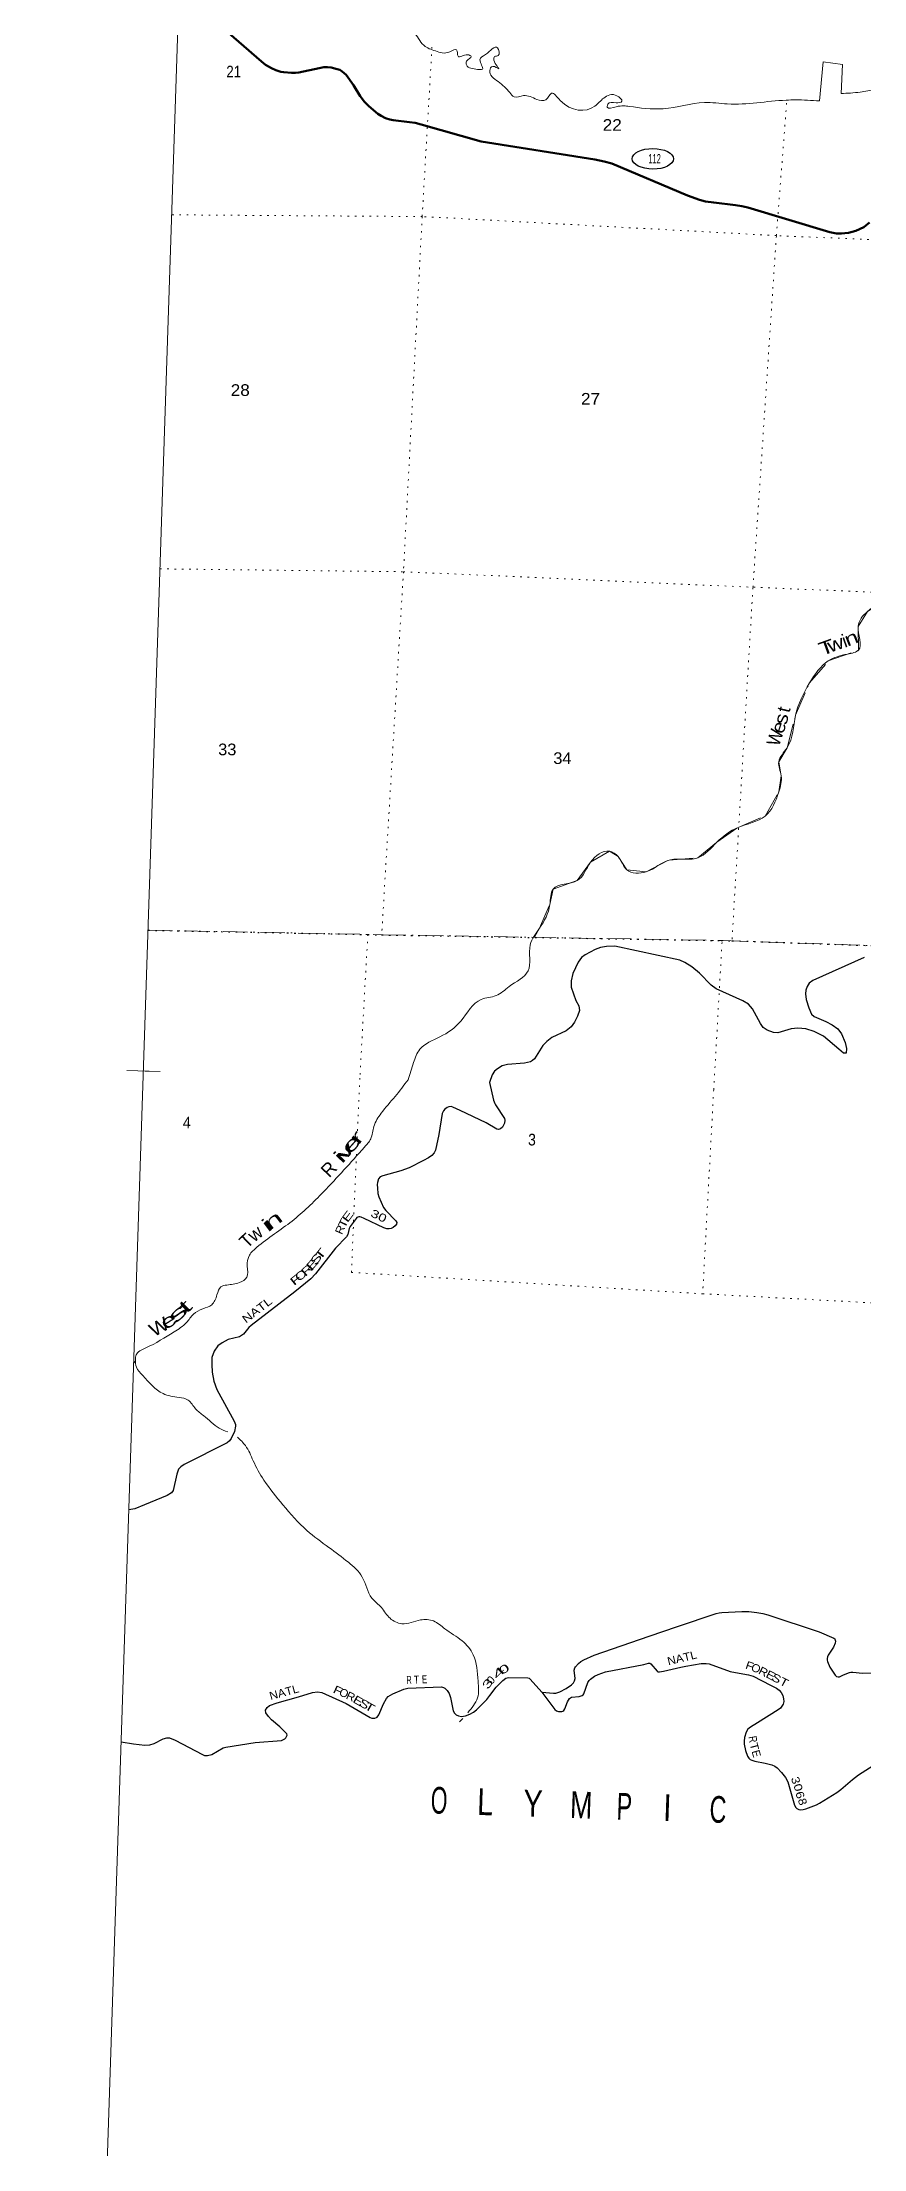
# Model space of a CAD drawing. Header units: feet. Extents: x -739708 to -488887, y 188754 to 379550.
# Drawn here: x -739700 to -727391, y 225540 to 257129 of the extents above; entities that cross this region are included whole.
import ezdxf
from ezdxf.enums import TextEntityAlignment as Align

# ---------------------------------------------------------------- set-up
doc = ezdxf.new("R2010")
doc.units = ezdxf.units.FT
doc.header["$LTSCALE"] = 73
doc.linetypes.add('DOT_DASHED', pattern=[7.7, 5, -1.2, 0.3, -1.2])
doc.linetypes.add('DOTTED', pattern=[1.5, 0.3, -1.2])
for name, color, linetype, lineweight in [('17', 7, 'Continuous', 25), ('23', 7, 'Continuous', 70), ('29', 7, 'Continuous', 25), ('39', 7, 'Continuous', 13), ('4', 7, 'Continuous', 13), ('44', 7, 'DOT_DASHED', 13), ('6', 7, 'DOTTED', 25), ('7', 7, 'DOTTED', 13)]:
    doc.layers.add(name, color=color, linetype=linetype, lineweight=lineweight)
doc.layers.add('30', color=7, linetype='Continuous')
doc.layers.add('41', color=7, linetype='Continuous')

msp = doc.modelspace()

# ---------------------------------------------------------------- linework, layer by layer
at = {"layer": '17'}
msp.add_ellipse((-730551.25, 255379.78), major_axis=(309.24, -1), ratio=0.500121, dxfattribs=at)
at = {"layer": '23'}
for points in [[(-737166.02, 257494.49), (-736416.41, 256836.57), (-736353.25, 256789.09), (-736264.55, 256737.17), (-736197.61, 256707.03), (-736125.65, 256685.26), (-736081.11, 256678.09), (-735966.66, 256668.52), (-735908.08, 256666.84), (-735855.64, 256672.65), (-735551.67, 256737.42)], [(-735551.67, 256737.42), (-735478.26, 256753.06), (-735427.77, 256755.59), (-735372.55, 256750.57), (-735281.69, 256726.37), (-735242.01, 256712.05), (-735205.19, 256690.29), (-735145.6, 256637.07), (-735035.77, 256484.02), (-734934.32, 256321.16), (-734869.65, 256235.64), (-734804.38, 256166.98), (-734671.08, 256054.01), (-734620.29, 256022.96), (-734558.37, 255991.15), (-734493.1, 255967.7), (-734442.48, 255959.63), (-734197.6, 255931.34), (-734111.53, 255917.47), (-734023.57, 255893.28), (-733123.16, 255641.41), (-731421.56, 255369.11), (-731279.46, 255340.19), (-731164.39, 255307.91), (-731038.45, 255255.49), (-730162.45, 254885.29)], [(-730162.45, 254885.29), (-730032.9, 254830.54), (-729853.69, 254766.06), (-729761.95, 254741.9), (-729639.47, 254724.65), (-729314.35, 254685.64), (-729216.37, 254671.57), (-729130.19, 254649.26), (-727901.21, 254279.52), (-727802.22, 254261.3), (-727728.59, 254259.68), (-727621.47, 254271.35), (-727512.7, 254299.82), (-727392.2, 254356.75), (-727308.52, 254427.09)]]:
    msp.add_lwpolyline(points, dxfattribs=at)
at = {"layer": '29'}
for points in [[(-727388, 243401.63), (-728157.09, 243056.98), (-728208.34, 243019.18), (-728239.12, 242970.57), (-728261.71, 242913.66), (-728265.03, 242858.24), (-728255.96, 242772.59), (-728217.54, 242650.86), (-728174.36, 242555.81), (-728137.26, 242518.28), (-727962.86, 242445.95), (-727863.5, 242395.96), (-727779.66, 242333.15), (-727725.33, 242257.71), (-727671.4, 242131.42), (-727651.94, 242041.69), (-727654.23, 241969.97), (-727695.11, 241968.24), (-727764.76, 242030.81), (-727993.71, 242223.14), (-728133.34, 242296.59), (-728261.26, 242333.78), (-728379.44, 242344.11), (-728481.98, 242334.66), (-728681.67, 242274.99), (-728746.53, 242280.13), (-728841.42, 242313.87), (-728897.55, 242352.75), (-728941.15, 242413.31), (-729060.89, 242633.42), (-729117.75, 242702.71), (-729201.74, 242753.33), (-729605.63, 242936.01), (-729676.26, 242987.35), (-729851.37, 243168.42), (-729966.15, 243264.35), (-730073.27, 243328.39), (-730147.49, 243363.72), (-731119.4, 243573.09), (-731248.47, 243571.1), (-731336.98, 243553.82), (-731413.9, 243523.26), (-731565.81, 243445.81), (-731621.94, 243402.6), (-731672.51, 243333.7), (-731751.46, 243164.98), (-731773.05, 243052.65), (-731773.05, 242957.6), (-731738.81, 242858.87)], [(-731738.81, 242858.87), (-731704.02, 242758.56), (-731660.8, 242681.1), (-731652.33, 242610.44), (-731678.07, 242525.56), (-731725.96, 242432.88), (-731777.37, 242365.71), (-731850.25, 242304.77), (-732066.07, 242202.85), (-732137.89, 242145.37), (-732200.15, 242083.01), (-732324.58, 241884.43), (-732353.77, 241860.22), (-732383.99, 241838.62), (-732473.05, 241819.27), (-732728.47, 241800.78), (-732811.43, 241778.13), (-732880.51, 241734.93), (-732923.68, 241700.36), (-732959.91, 241646.86), (-732999.55, 241530.97)], [(-732999.55, 241530.97), (-732939.17, 241262.41), (-732920.45, 241212.79), (-732908.9, 241192.37), (-732773.74, 240990.89), (-732767.01, 240963.31), (-732776.47, 240919.77), (-732802.33, 240861.53), (-732835.12, 240832.69), (-732863.77, 240825.63), (-732889.98, 240830.8), (-733046.95, 240922.46), (-733437.57, 241110.99), (-733546.43, 241160.19), (-733571.02, 241167.76), (-733608.19, 241165.26), (-733633.45, 241156.4), (-733665.61, 241131.79), (-733688.32, 241103.4), (-733706, 241064.46), (-733759.14, 240749.44), (-733809.41, 240516.56), (-733828.3, 240474.91), (-733864.25, 240435.16), (-733911.54, 240401.09), (-733985.46, 240358.4), (-734200.99, 240251.54), (-734325.87, 240204.13), (-734597.32, 240131.33), (-734635.92, 240114.96), (-734661.64, 240084.01), (-734678.93, 240032.26), (-734681.51, 240001.66), (-734678.67, 239945.81), (-734671.1, 239864.41), (-734654.44, 239814.74), (-734585.03, 239657.13), (-734553.18, 239612.53), (-734400.15, 239456.6), (-734388.28, 239429.97), (-734393.96, 239405.36), (-734412.88, 239378.86), (-734441.79, 239355.79), (-734473.41, 239339.1), (-734503.68, 239333.42), (-734537.73, 239333.42), (-734582.39, 239350.81), (-734874.43, 239489.66), (-734919.88, 239509.48), (-734942.58, 239515.15), (-734955.82, 239515.15), (-734984.21, 239505.64), (-734997.44, 239492.44), (-735087.3, 239372.23), (-735102.29, 239341.38), (-735123.24, 239251.08), (-735142.84, 239214.46), (-735303.28, 239043.7), (-735604.71, 238659.5), (-735674.3, 238587.65), (-735915.86, 238391.72), (-736567.41, 237887.56), (-736602.54, 237855.35), (-736683.03, 237758.42), (-736712.27, 237736.08), (-736741.87, 237717.3), (-736913.83, 237675.13), (-737001.76, 237628.34), (-737068.96, 237580.48), (-737124.52, 237502.36), (-737155.98, 237406.32), (-737159.58, 237303.04), (-737152.2, 237186.73), (-737129.5, 237050.43), (-737084.45, 236927.25), (-736826.27, 236450.62), (-736805.99, 236401.14), (-736802.21, 236374.64), (-736819.65, 236295.93), (-736866.53, 236192.91), (-736893.02, 236155.05), (-736929.92, 236125.37), (-737574.06, 235802.94), (-737624.45, 235769.18), (-737657.3, 235731.01), (-737684.47, 235659.01), (-737735.16, 235414.11), (-737763.24, 235375.12), (-737828.12, 235337.21), (-738166.11, 235194.89), (-738311.86, 235136.59), (-738400.96, 235120.91)], [(-732215.95, 232385.76), (-732039.91, 232371.42), (-732003.31, 232375.19), (-731942.78, 232394.12), (-731848.84, 232442.79), (-731770.62, 232496.34), (-731742.24, 232526.63), (-731724.5, 232556.67), (-731717.65, 232592.89), (-731728.84, 232719.3), (-731721.43, 232751.9), (-731709.14, 232769.89), (-731665.16, 232819.32), (-731630.63, 232846.56), (-731588.07, 232872.11), (-731432.13, 232943.34), (-730607.76, 233226.67), (-730183.34, 233373.92), (-729604.82, 233567.78), (-729560.04, 233576.33), (-729518.42, 233583.9), (-729216.52, 233599.98), (-729114.52, 233596.21), (-728991.55, 233581.07), (-728906.42, 233565.92), (-728827.16, 233547.9), (-728059.69, 233293.69), (-727838.3, 233199.5), (-727826.2, 233188.25), (-727818.64, 233170.27), (-727813.91, 233151.34), (-727819.11, 233124.37), (-727847.07, 233063.41), (-727924.1, 232941.69), (-727934.33, 232920.12), (-727939.24, 232895.31), (-727939.71, 232868.33), (-727934.04, 232845.61), (-727901.72, 232762.49), (-727822.42, 232641.16), (-727800.19, 232622.71), (-727775.12, 232618.44), (-727756.21, 232620.34), (-727694.43, 232645.87)], [(-730685.97, 232803.41), (-730615.71, 232821), (-730595.86, 232821.06), (-730579.77, 232811.54), (-730487.65, 232702.84), (-730474.78, 232695.11), (-730452.08, 232691.33), (-730391.41, 232701.4), (-730132.43, 232764.31), (-730056.69, 232780.3), (-729829.67, 232816.27), (-729751.37, 232818.84), (-729710.48, 232810.59), (-729394.44, 232699.72), (-729316.04, 232680.91), (-729117.39, 232648.29), (-729083.33, 232638.82), (-729051.17, 232627.46), (-728788.9, 232495)], [(-738515.82, 231642.82), (-738331.4, 231614.33), (-738163.09, 231591.47), (-738089.24, 231597.61), (-738023.09, 231617.98), (-737885.45, 231688.59), (-737833.91, 231705.06), (-737792.29, 231701.27), (-737705.55, 231670.1), (-737300.42, 231451.39), (-737266.37, 231440.03), (-737222.17, 231438.12), (-737160.43, 231455.17), (-736986.38, 231553.61), (-736950.93, 231564.79), (-736507.27, 231631.1), (-736114.97, 231663.16), (-736066.96, 231686.13), (-736048.04, 231701.27), (-736029.12, 231742.92), (-736033.18, 231764.53), (-736141.88, 231868.72), (-736265.6, 231975.76), (-736307, 232023.08), (-736348.84, 232077.99), (-736352.63, 232115.85), (-736330.36, 232158.32), (-736292.09, 232187.78), (-736179.44, 232229.12), (-735861.44, 232316), (-735648.87, 232380.88), (-735573.85, 232393.94), (-735508.88, 232380.88), (-735146.75, 232216.13), (-734784.89, 232008.58), (-734762.56, 231999.43), (-734735.13, 231996.59), (-734717.16, 231997.54), (-734692.56, 232007.01), (-734682.36, 232014.93), (-734655.68, 232045.81), (-734585.19, 232212.03), (-734541.22, 232290.96), (-734514.73, 232321.25), (-734482.26, 232344.73), (-734446.63, 232362.9), (-734283.93, 232432.94), (-734223.88, 232447.79), (-733715.71, 232465.66), (-733688.96, 232460.39), (-733668.15, 232449.03), (-733634.1, 232413.06), (-733603.83, 232365.73), (-733580.72, 232310.37), (-733541.71, 232106.38), (-733522.48, 232072.31), (-733497.89, 232049.59), (-733461.94, 232032.56), (-733418.14, 232025.72), (-733357.89, 232034.45), (-733295.46, 232057.17), (-733236.82, 232087.46), (-733194.11, 232121.99), (-733040.24, 232276.94), (-732991.83, 232336.39), (-732901.35, 232462.51), (-732796.97, 232565.45), (-732753.46, 232595.74), (-732736.53, 232604.82), (-732711.63, 232610.15), (-732426.98, 232603.95), (-732405.36, 232595.74), (-732390.23, 232582.49), (-732215.95, 232385.76)], [(-732215.95, 232385.76), (-732020.41, 232126), (-731994.85, 232107.32), (-731962.69, 232099.75), (-731915.39, 232097.86), (-731898.37, 232101.64), (-731884.44, 232113.1), (-731868.1, 232137.61), (-731829.73, 232243.52), (-731801.88, 232290.95), (-731771.18, 232311.63), (-731656.49, 232321.55), (-731612.7, 232336.38), (-731595.67, 232347.74), (-731586.75, 232365.18), (-731524.7, 232533.46), (-731504.87, 232565.44), (-731487.84, 232582.48), (-731427.17, 232626.24), (-731368.66, 232654.41), (-731262.43, 232690.53), (-730685.97, 232803.41)], [(-727694.43, 232645.87), (-727607.64, 232681.73), (-727583.58, 232686.12), (-727553.78, 232686.59), (-727411.29, 232674.68), (-727270.01, 232679.02)], [(-728788.9, 232495), (-728699.03, 232450.1), (-728658.64, 232418.73), (-728628.37, 232380.87), (-728605.67, 232337.33), (-728592.29, 232289.82), (-728590.53, 232250.25), (-728599.99, 232210.49), (-728617.02, 232176.42), (-728641.41, 232147.16), (-728672.83, 232122.47), (-728983.99, 231930.78), (-729087.14, 231865.01), (-729126.86, 231830.94), (-729151.46, 231788.36), (-729178.89, 231706.94), (-729185.51, 231654.88), (-729181.88, 231606.92), (-729165.65, 231515.74), (-729135.88, 231430.75), (-729114.57, 231400.26), (-729091.87, 231379.44), (-729069.17, 231366.19), (-729022.19, 231354.46), (-728870.75, 231321.18)], [(-728870.75, 231321.18), (-728771.35, 231299.33), (-728723.91, 231278.16), (-728687.97, 231251.66), (-728625.54, 231185.4), (-728565, 231109.68), (-728529.59, 231041.92), (-728429.51, 230691.32), (-728410.82, 230656.29), (-728393.8, 230643.04), (-728363.53, 230627.89), (-728333.26, 230624.11), (-728299.21, 230627.89), (-728261.37, 230637.36), (-728102.46, 230697.94), (-728053.23, 230723.95), (-727794.89, 230883.17), (-727735.45, 230930.78), (-727561.35, 231079.39), (-727470.59, 231148.48), (-727249.03, 231290.83)]]:
    msp.add_lwpolyline(points, dxfattribs=at)
at = {"layer": '39'}
for p, q in [((-738328.15, 237325.79), (-738303.06, 237349.57)), ((-733400.62, 231992.17), (-733448.46, 231945.64))]:
    msp.add_line(p, q, dxfattribs=at)
msp.add_lwpolyline([(-728056.37, 256247.19), (-728001.37, 256834.5), (-727709.15, 256795.53), (-727730.23, 256358.39)], dxfattribs=at)
for points in [[(-737605.51, 259282.54), (-737394.5, 259301.9), (-737198.58, 259217.43), (-736937.74, 259251.96), (-736913.16, 259210.92), (-737004.27, 259090.68), (-736961.37, 258845.49), (-736907.25, 258577.79), (-736750.81, 258198.18), (-736682.94, 257974.42), (-736569.24, 257844.03), (-736460.89, 257889.17), (-736403.08, 257822.94), (-736395.5, 257758.21), (-736252.05, 257669.26), (-735718.69, 257518.27), (-735505.07, 257528.01), (-735444.25, 257592.72), (-735248.94, 257544.55), (-734978.36, 257518.32), (-734849.76, 257514.48), (-734704.92, 257514.19), (-734700.9, 257409.25), (-734512.01, 257298.78), (-734136.7, 257275.47), (-733983.2, 257081.41), (-733809.38, 256997.6), (-733592.67, 256983.06), (-733492.89, 257014.35), (-733470.48, 256916.92), (-733326.72, 256940.85), (-733273.47, 256913.05), (-733342.56, 256842.55), (-733342.64, 256788.12), (-733176.24, 256720.66), (-733105.75, 256722.59), (-733142.55, 256864.79), (-733057, 256944.88), (-732878.16, 257044.36), (-732866.56, 256927.1), (-732921.43, 256912.61), (-732933.64, 256856.54), (-732860.06, 256729.36), (-732951.18, 256766.35), (-732995.77, 256705.19), (-732869.4, 256538.14), (-732694.73, 256371.66), (-732630.65, 256311.29), (-732489.22, 256327.22), (-732288.19, 256270.82), (-732155.65, 256264.84), (-732069.4, 256363.06), (-731938.78, 256254.33), (-731418.95, 256170.27), (-731287.57, 256291.32), (-731089.1, 256325.71), (-731015.83, 256242.89), (-731103.24, 256219.29), (-731224.65, 256200.75), (-731234.39, 256156.69), (-731099.45, 256160.72), (-730902.13, 256164.91), (-730398.53, 256129.7), (-729779.32, 256224.08), (-729436.09, 256203.75), (-728552.79, 256260.01), (-728413.83, 256263.92), (-728056.37, 256247.19)], [(-727730.23, 256358.39), (-727447.75, 256380.19), (-726744.91, 256451.92), (-726106.76, 256410.68), (-726058.92, 256451.58), (-726076.39, 256520.64), (-726038.83, 256608.21), (-726005.3, 256800.72), (-725858.84, 256737.89), (-725769.18, 256610.23), (-725708.96, 256449.19)], [(-725708.66, 256457.24), (-725690.56, 256142.24), (-725711.41, 255860.66), (-725655.6, 255637.25), (-725674.06, 255365.68), (-725772.75, 255362.58), (-725852.04, 255288.35), (-725925.92, 255093.01), (-726085.2, 254926.43), (-725983.09, 254756.07), (-725955.03, 254595.99), (-725803.08, 254361.65), (-725810.09, 254073.6), (-725835.12, 253735.7), (-725773.97, 253441.59), (-725590.55, 253030.94), (-725546.08, 252354.33), (-725435.39, 251988.19), (-725304.52, 251623.45), (-725198.64, 251551.75), (-724966.46, 251363.4), (-724953.77, 251012.28), (-725112.5, 250807.38), (-725027.39, 250456.11), (-724962.38, 250105.44), (-725025.9, 249917.85), (-725120.18, 249715.06), (-725267.09, 249451.35), (-725505.83, 249468.57), (-725850.14, 249513.12), (-725991.88, 249436.72), (-726028.13, 249488.2), (-726161.06, 249484.11), (-726537.36, 249271.6), (-726777.09, 248948.18), (-727073.86, 248763.53), (-727337.94, 248592.02), (-727477.27, 248368.4), (-727468.75, 248013.37), (-727633.99, 247953.8), (-727923.58, 247851.59), (-728203.8, 247521.31), (-728413.53, 247035.73), (-728540.8, 246549.7), (-728665.61, 246337.74), (-728629.35, 246129.04), (-728664.81, 245886.19), (-728869.76, 245525.44), (-729274.65, 245354.1), (-729592.99, 245131.8), (-729879.55, 244898.47), (-730105.69, 244877.01), (-730309.34, 244864.95), (-730650.01, 244689.68), (-730940.69, 244716.5), (-731073.71, 244920.04), (-731203.55, 244996.48), (-731483.4, 244833.5), (-731683.02, 244559.28), (-732044.01, 244430.97), (-732095.24, 244196.66), (-732249.57, 243844.48), (-732387.9, 243594.63), (-732421.04, 243202.54), (-732703.58, 242969.09), (-732899.96, 242831.84), (-733123.39, 242776.03), (-733429.59, 242450.56), (-733740.42, 242213.92), (-734043.3, 242027.44), (-734137.42, 241828.67), (-734218.54, 241570.52)], [(-734218.54, 241570.52), (-734412.58, 241321), (-734622.38, 241067.81), (-734729.65, 240869.67), (-734778.04, 240685.69), (-734872.91, 240557.74), (-735487.22, 239888.44), (-735956.85, 239452.32), (-736485.5, 239058.55), (-736594.12, 238941.15), (-736627.83, 238774.84), (-736635.32, 238609.66), (-736742.67, 238530.55), (-736935.26, 238492.65), (-737022.77, 238465.33), (-737081.1, 238346.24), (-737160.54, 238197.6), (-737293.51, 238135.5), (-737433.12, 238055.47), (-737537.99, 237929.88), (-737723.86, 237790.87), (-738156.96, 237545.19), (-738293.21, 237444.87), (-738303.53, 237376.62), (-738287.22, 237261.07), (-738192.65, 237136.84), (-737889.51, 236864.37), (-737649.7, 236807.88), (-737512.09, 236766.94), (-737401.62, 236636.12), (-737280.16, 236533.18), (-737048.65, 236347.85), (-736920.9, 236289.44)], [(-736774.95, 236209.62), (-736654.58, 236084.42), (-736539.2, 235858.62), (-736377.69, 235566.7), (-736093.91, 235196.03), (-735734.02, 234812.7), (-735404.12, 234557.49), (-735113.39, 234335.87), (-734905.28, 234113), (-734760.59, 233799.46), (-734616.32, 233655.4), (-734488.69, 233495.76), (-734312.11, 233415.17), (-734030.34, 233470.25), (-733837.47, 233455.69), (-733668.13, 233339.03), (-733410.26, 233158.87), (-733241.98, 232949.44), (-733168.57, 232551.55), (-733178.86, 232301.73), (-733323.15, 232080.63), (-733323.28, 232080.47)]]:
    msp.add_spline(points, degree=3, dxfattribs=at)
at = {"layer": '4'}
for p, q in [((-733631.22, 379550.22), (-739699.92, 195787.94)), ((-736117.21, 304273.44), (-739699.92, 195787.94)), ((-737933.78, 241693.03), (-738433.51, 241709.19)), ((-737933.78, 241693.03), (-738157.29, 241700.26)), ((-737933.78, 241693.03), (-738157.29, 241700.26)), ((-737933.78, 241693.03), (-738157.29, 241700.26))]:
    msp.add_line(p, q, dxfattribs=at)
at = {"layer": '44'}
for points in [[(-729274.65, 245354.1), (-728869.76, 245525.44), (-728664.81, 245886.19), (-728629.35, 246129.04), (-728665.61, 246337.74), (-728540.8, 246549.7), (-728413.53, 247035.73), (-728203.8, 247521.31), (-727923.58, 247851.59), (-727468.75, 248013.37), (-727477.27, 248368.4), (-727337.94, 248592.02), (-726777.09, 248948.18)], [(-732325.98, 243706.47), (-732249.57, 243844.48), (-732095.24, 244196.66), (-732044.01, 244430.97), (-731683.02, 244559.28), (-731483.4, 244833.5), (-731203.55, 244996.48), (-731073.71, 244920.04), (-730940.69, 244716.5), (-730650.01, 244689.68), (-730309.34, 244864.95), (-729879.55, 244898.47), (-729592.99, 245131.8), (-729274.65, 245354.1)], [(-738113.91, 243812.92), (-734615.53, 243745.85), (-729500.5, 243657.87), (-724214.26, 243476.08), (-718883.86, 243310.1), (-719052.44, 241077.5)]]:
    msp.add_lwpolyline(points, dxfattribs=at)
at = {"layer": '6'}
msp.add_lwpolyline([(-738113.91, 243812.92), (-734821.51, 243749.02), (-734614.24, 243743.04), (-729530, 243657.87), (-729363.92, 243655.46), (-724247.45, 243476.6), (-724094.21, 243469.8), (-718883.86, 243310.1), (-707375.63, 242629.5)], dxfattribs=at)
at = {"layer": '7'}
for p, q in [((-734821.51, 243749.02), (-734941.25, 241594.28)), ((-729639.99, 241420.6), (-729510.61, 243712.26)), ((-734941.25, 241594.28), (-734981.61, 240667.19)), ((-734941.25, 241594.28), (-734970.37, 240925.34)), ((-729639.99, 241420.6), (-729805.88, 238361.71)), ((-734990.89, 240453.85), (-735068.01, 238682))]:
    msp.add_line(p, q, dxfattribs=at)
for points in [[(-733860.95, 257053.36), (-734007.19, 254514.04), (-734287.79, 249188.7), (-734614.24, 243743.04)], [(-729365, 243679.68), (-729052.09, 248955.68), (-728701.08, 254228.51), (-728544.63, 256260.42)], [(-707039.8, 253241.21), (-718158.8, 253774.46), (-723378.66, 254000.96), (-728701.08, 254228.51), (-734007.19, 254514.04), (-737759.65, 254539.79)], [(-737934.97, 249231.2), (-734287.79, 249188.7), (-729042.04, 248955.38), (-723787.56, 248739.93), (-718529.37, 248516.31), (-707209.69, 247873.08)], [(-735068.01, 238682), (-729805.88, 238361.71), (-724550.53, 238079.98), (-723952.74, 238048.58)]]:
    msp.add_lwpolyline(points, dxfattribs=at)

# ---------------------------------------------------------------- texts
at = {"layer": '17', "width": 0.55}
msp.add_text('112', height=140, dxfattribs=at).set_placement((-730525.2, 255311.47), align=Align.CENTER)
at = {"layer": '30'}
for s, rotation, width, p in [('T', 63.938, 1.4, (-735137.66, 239392.67)), ('E', 53.221, 1.55, (-735076.91, 239486.64)), ('R', 65.843, 1.1, (-735183.52, 239298.33)), ('E', 47.883, 1.7, (-735609.61, 238766.07)), ('S', 51.884, 1.6, (-735551.17, 238844.78)), ('T', 51.884, 1.8, (-735484.78, 238919.59)), ('F', 39.046, 1.7, (-735863.96, 238528.39)), ('O', 39.046, 1.4, (-735787.19, 238592.3)), ('R', 41.915, 1.55, (-735691.94, 238674.04)), ('F', 340.675, 1.15, (-729122.19, 232726.93)), ('O', 334.462, 1.1, (-729032.31, 232692.43)), ('R', 2.014, 0.7, (-734201.81, 232512.32)), ('T', 2.014, 0.85, (-734089.39, 232516.39)), ('E', 2.014, 0.75, (-733969.88, 232520.46)), ('3', 54.344, 1.7, (-732979.96, 232480.19)), ('4', 44.844, 2.1, (-732821.62, 232639.25)), ('0', 33.752, 1.75, (-732748.05, 232683.91)), ('R', 333.204, 1.15, (-728922.04, 232640.66)), ('E', 333.204, 1.25, (-728812.8, 232587.42)), ('F', 335.537, 1.3, (-735295.6, 232359.72)), ('O', 335.537, 1.05, (-735203.69, 232320.31)), ('R', 335.537, 1.1, (-735101.63, 232268.36)), ('E', 330.163, 1.35, (-734994.99, 232208.15)), ('S', 330.163, 1.35, (-734904.47, 232157.85)), ('T', 330.163, 1.5, (-734822.1, 232111.14)), ('R', 280.093, 0.85, (-729110.88, 231671.23)), ('T', 284.95, 1.15, (-729088.62, 231558.57)), ('3', 287.591, 1.2, (-728468.32, 231047.77)), ('0', 285.932, 1.25, (-728431.5, 230941.96)), ('6', 285.932, 1.2, (-728403.36, 230830.15)), ('8', 285.932, 1.15, (-728367.2, 230729.03))]:
    msp.add_text(s, height=120, rotation=rotation, dxfattribs=dict(at, width=width)).set_placement(p, align=Align.CENTER)
for s, rotation, width, p in [('30', 334.571, 1.35, (-734791.52, 239527.75)), ('NATL', 37.732, 1.25, (-736647.03, 237913.51)), ('NATL', 13.654, 1.1, (-730319.37, 232790.94)), ('ST', 333.204, 1.25, (-728786.24, 232571.98)), ('NATL', 15.281, 1.1, (-736277.71, 232270.06))]:
    msp.add_text(s, height=120, rotation=rotation, dxfattribs=dict(at, width=width)).set_placement(p)
for s, rotation, p in [('0', 44.602, (-732934.85, 232527.54)), ('E', 285.981, (-729058.92, 231449.34))]:
    msp.add_text(s, height=120, rotation=rotation, dxfattribs=at).set_placement(p, align=Align.CENTER)
at = {"layer": '41'}
for s, rotation, width, p in [('T', 19.643, 1.4, (-727918.42, 247960.65)), ('w', 19.237, 1.25, (-727782.98, 248013.31)), ('n', 21.548, 1.35, (-727543.19, 248100)), ('s', 78.463, 1.2, (-728532.28, 246962.59)), ('W', 72.2, 0.95, (-728626.49, 246671.64)), ('e', 71.69, 1.15, (-728574.16, 246825.37)), ('e', 48.301, 1.9, (-734998.81, 240539.27)), ('r', 53.675, 1.9, (-734911.36, 240648.61)), ('i', 46.828, 1.85, (-735173.29, 240341.29)), ('v', 48.301, 2.05, (-735089.56, 240436.05)), ('i', 36.793, 1.55, (-736277.39, 239307.92)), ('n', 37.235, 1.85, (-736184.03, 239384.54)), ('t', 45.258, 2, (-737487.06, 238102.64)), ('W', 29.47, 1.15, (-737900.86, 237780.08)), ('e', 32.416, 1.55, (-737755.51, 237874.41)), ('s', 42.93, 2.25, (-737604.81, 237997.24))]:
    msp.add_text(s, height=200, rotation=rotation, dxfattribs=dict(at, width=width)).set_placement(p, align=Align.CENTER)
for s, rotation, p in [('i', 19.388, (-727648.49, 248056.34)), ('t', 76.464, (-728495.94, 247100.65)), ('R', 46.603, (-735333.34, 240162.94)), ('T', 43.822, (-736571.15, 239086.12)), ('w', 38.129, (-736447.52, 239187.39))]:
    msp.add_text(s, height=200, rotation=rotation, dxfattribs=at).set_placement(p, align=Align.CENTER)
at = {"layer": '44'}
for s, rotation, width, p in [('O', 358.12, 0.6, (-733759.51, 230566.77)), ('L', 358.122, 0.8, (-733069.34, 230544.12)), ('Y', 358.123, 0.8, (-732353.98, 230520.67)), ('M', 358.127, 0.75, (-731630.76, 230496.99)), ('P', 358.127, 0.65, (-730984.65, 230475.85)), ('I', 358.129, 0.85, (-730340.12, 230454.79)), ('C', 358.129, 0.65, (-729582.26, 230430.03))]:
    msp.add_text(s, height=400, rotation=rotation, dxfattribs=dict(at, width=width)).set_placement(p, align=Align.CENTER)
at = {"layer": '7'}
for s, width, p in [('21', 0.85, (-736941.3, 256600.28)), ('22', 1.1, (-731303.39, 255799.98)), ('28', 1.1, (-736875.93, 251824.92)), ('27', 1.1, (-731628.2, 251693.76)), ('33', 1.05, (-737063.81, 246436.55)), ('34', 1.05, (-732043.07, 246305.35))]:
    msp.add_text(s, height=175, dxfattribs=dict(at, width=width)).set_placement(p)
at = {"layer": '7', "width": 0.9}
for s, p in [('4', (-737594.49, 240842.99)), ('3', (-732423.72, 240587.69))]:
    msp.add_text(s, height=175, rotation=358.073, dxfattribs=at).set_placement(p)

doc.saveas('drawing.dxf')
